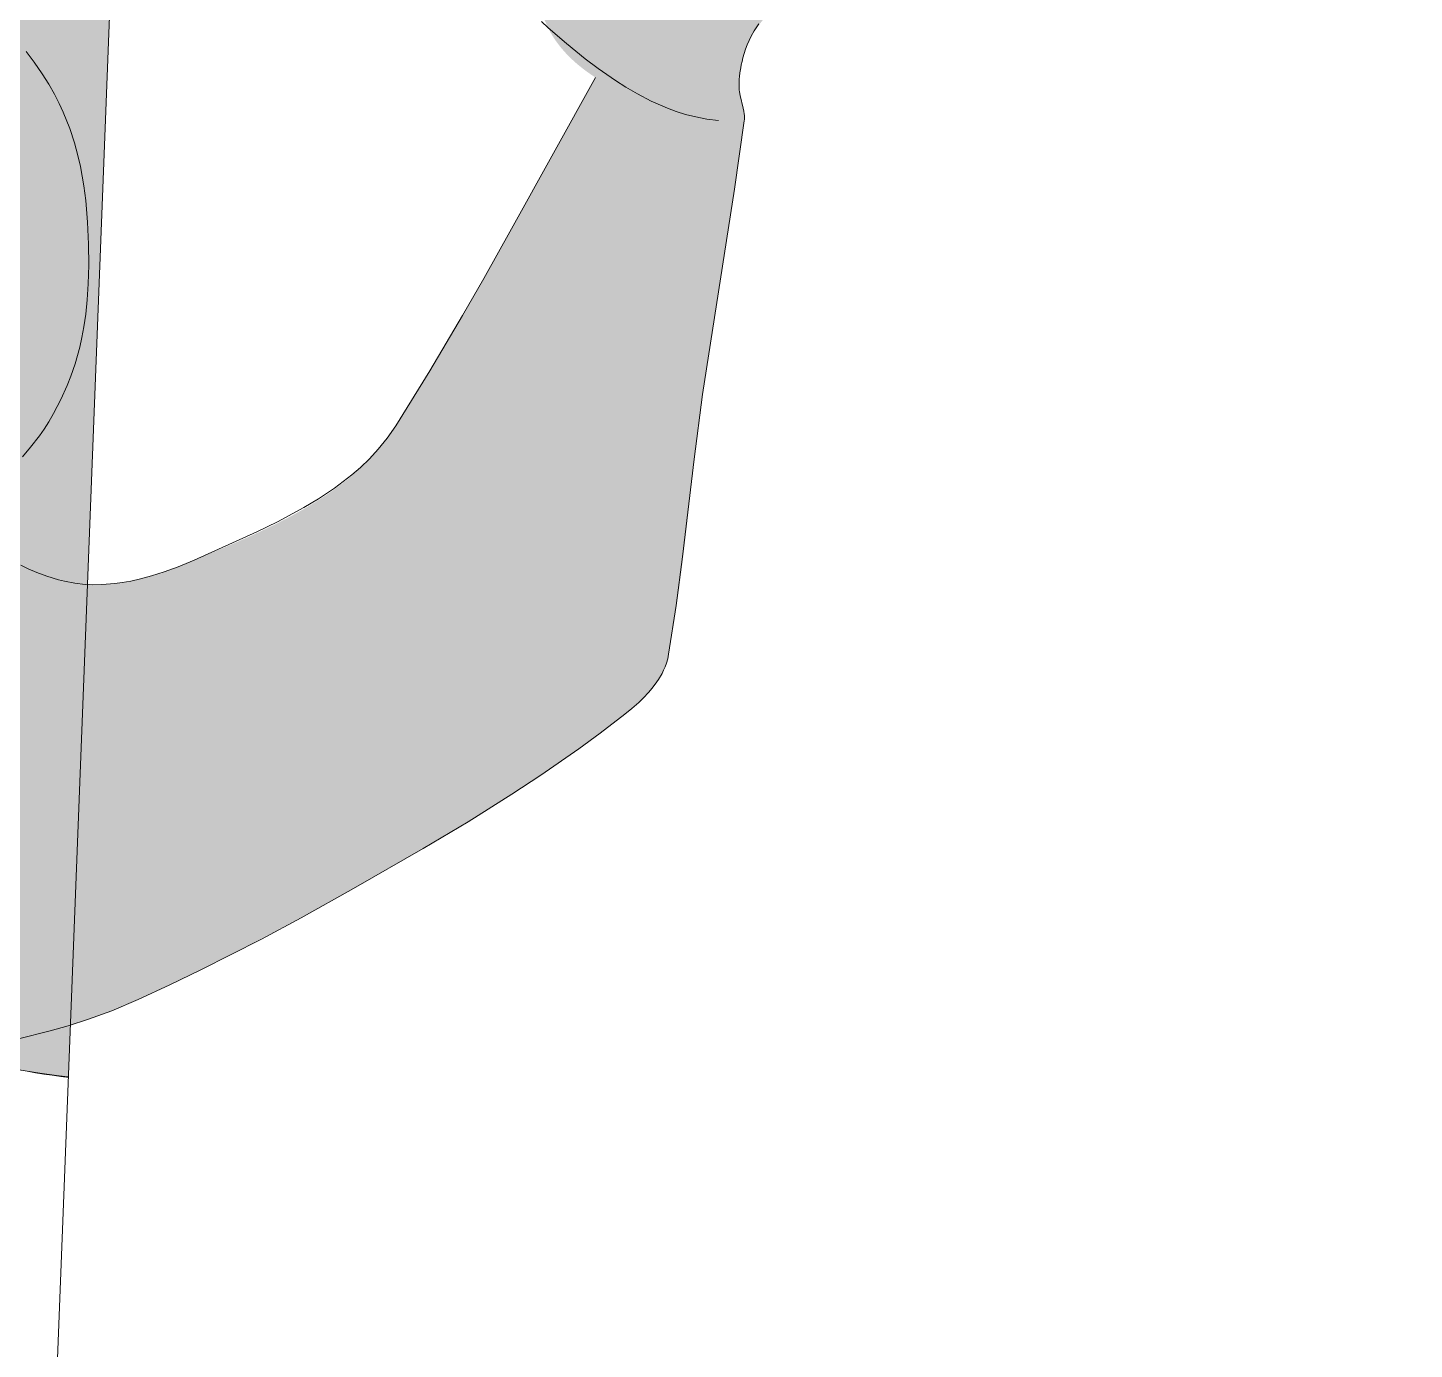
# Model space of a CAD drawing. Header units: millimetres. Extents: x 32078 to 83548, y -4690 to 56252.
# Drawn here: x 79420.5 to 79853.6, y 51344.2 to 51756.9 of the extents above; entities that cross this region are included whole.
import ezdxf

# ---------------------------------------------------------------- set-up
doc = ezdxf.new("R2010")
doc.units = ezdxf.units.MM
doc.header["$MEASUREMENT"] = 0
for name, color, linetype, lineweight in [('FURN-FREE', 1, 'Continuous', 0), ('PRES-FILL', 7, 'Continuous', 0), ('PRES-PEOP', 42, 'Continuous', 0)]:
    doc.layers.add(name, color=color, linetype=linetype, lineweight=lineweight)

# ---------------------------------------------------------------- blocks, each defined once
blk = doc.blocks.new('ANT_11')
at = {"color": 0, "linetype": 'ByBlock', "lineweight": -2}
for p, q in [((200.5110000000168, -183.8860000000132), (249.0680000000102, -236.3980000000156)), ((191.0700000000106, -191.3760000000184), (240.2560000000231, -244.5680000000284)), ((248.731000000018, -244.8740000000107), (248.7310000000107, -244.8850000000093))]:
    blk.add_line(p, q, dxfattribs=at)
at = {"color": 0, "linetype": 'ByBlock', "lineweight": -2, "extrusion": (0, 0, -1)}
for centre, radius, start, end in [((-244.6581340468292, -240.4625302021595), 6.000000000000006, 137.325825, 227.2958666666667), ((-244.6504633875302, -240.4851204502629), 6.000000000000004, 227.1111666666667, 317.2096027777778)]:
    blk.add_arc(centre, radius, start, end, dxfattribs=at)
at = {"color": 0, "linetype": 'ByBlock', "lineweight": -2, "extrusion": (0, 0, -0.9999999999999998)}
for centre, major_axis, ratio, start_param, end_param in [((9.501353141451546, -66.71662820161146), (4.853131661300817, 259.9547020407177), 0.9615384615384605, 0.2429364510200118, 1.570796326794897), ((5.602729983107565, -66.64335468209174), (-249.9564442699204, 4.666472751250908), 0.7200000000000006, 4.7115489922008, 6.283185307179586), ((6.022656809942418, -66.65119433999644), (-253.4356479310827, 4.731426504006882), 0.7101157289572858, 3.141592653589793, 4.71322896856858)]:
    blk.add_ellipse(centre, major_axis=major_axis, ratio=ratio, start_param=start_param, end_param=end_param, dxfattribs=at)
blk = doc.blocks.new('*U64')
at = {"extrusion": (0, 0, -1)}
h = blk.add_hatch(color=7, dxfattribs=at)
edge = h.paths.add_edge_path()
edge.add_arc((189.5230698579689, 3.894953851111495), 436.8134136936625, 181.1704888888889, 216.0554083333334, ccw=False)
edge.add_line((-247.1991972945398, -5.028036447511113), (-248.1122242495767, -5.046691238017956))
edge.add_arc((201.1721346928534, -2.019808004082734), 449.2945550665204, 145.5010833333334, 180.3860027777778, ccw=False)
edge.add_ellipse((-178.4381762329576, 231.5083815634316), major_axis=(-9.330090363337064, -20.94804797271573), ratio=0.923917886615076, start_angle=90.93216388888891, end_angle=180, ccw=False)
edge.add_line((-158.93467380316, 223.2300806680323), (-158.9509580197773, 223.2407149623832))
edge.add_arc((738.9849474954972, -123.8838094883686), 962.6963830246395, 158.8644694444445, 161.6479117317408)
edge.add_line((-174.7483423471422, 179.2264030120532), (-174.8475005683285, 179.2592964940231))
edge.add_line((-174.8475005683285, 179.2592964940231), (-174.7632560480706, 179.1814415873559))
edge.add_arc((738.9849474954972, -123.8838094883686), 962.6963830246395, 161.6507310214406, 167.9826)
edge.add_line((-202.6133815909998, 76.55798393367513), (-202.6133855943626, 76.55796512744928))
edge.add_ellipse((-185.3627297544008, 78.62026789307856), major_axis=(11.42001704835106, 18.85645010637372), ratio=0.710141361513294, start_angle=119.0379527777778, end_angle=229.6584777777778)
edge.add_line((-182.5489720905462, 60.2323849607892), (-182.7609163116576, 60.28017894514051))
edge.add_ellipse((70.28633080802683, 3.22126388597826), major_axis=(-259.9547020407177, -4.853131661300878), ratio=0.96153846153846, start_angle=323.43319051925664, end_angle=345.69466111111115, ccw=False)
edge.add_line((-141.2796922553534, 148.2373896328209), (-141.2795005683147, 148.2372964940441))
edge.add_line((-141.2795005683147, 148.2372964940441), (-141.2796552746731, 148.2374394665312))
edge.add_ellipse((70.28633080802683, 3.22126388597826), major_axis=(-259.9547020407177, -4.853131661300878), ratio=0.96153846153846, start_angle=270, end_angle=323.43317649861206, ccw=False)
edge.add_line((65.61985805675795, 253.1777081558939), (65.619381362485, 253.1770107808297))
edge.add_ellipse((70.28585411373933, 3.220566510932258), major_axis=(-4.666472751250971, 249.9564442699204), ratio=0.720000000000001, start_angle=-90.04779895583567, end_angle=0, ccw=False)
edge.add_line((250.2583243620651, 6.371899793581038), (250.2582958129518, 6.373381804277199))
edge.add_line((250.2582958129351, 6.373381804274686), (250.25835027844, 6.370465271520516))
edge.add_line((250.2583502784466, 6.370465271524292), (250.2583243620631, 6.371899793581223))
edge.add_ellipse((70.29369377164403, 2.800639684097405), major_axis=(-4.731426504006933, 253.4356479310827), ratio=0.7101157289572861, start_angle=180, end_angle=270.04779272652974, ccw=False)
edge.add_line((75.02512027566263, -250.6350082469944), (75.02560038452793, -250.634500917331))
edge.add_ellipse((70.35912763325905, -0.6780566474044463), major_axis=(-259.9547020407177, -4.853131661300878), ratio=0.96153846153846, start_angle=13.919233333333295, end_angle=90, ccw=False)
edge.add_line((-180.8396707460925, -65.51667338454354), (-182.3148174292, -65.89743086454473))
edge.add_ellipse((-185.5519017691986, -84.89032965886508), major_axis=(12.11588146826803, -18.41705503726557), ratio=0.7751110379519799, start_angle=129.7219388888889, end_angle=240.9620472222222)
edge.add_line((-203.9136546580557, -84.16156648722244), (-203.9136485167255, -84.16158838126285))
edge.add_arc((731.623036994366, 178.2582157786601), 971.6445047199426, 195.6689083333333, 204.786883102424)
edge.add_line((-150.507241983214, -229.0981570245458), (-150.5065005683136, -229.1007035059665))
edge.add_line((-150.5065005683136, -229.1007035059665), (-150.5061343833659, -229.1005555235788))
edge.add_line((-150.5061343833659, -229.1005555235788), (-150.5055005683244, -229.0987035059734))
edge.add_line((-150.5055005683244, -229.0987035059734), (-150.5383184758102, -228.9914209544877))
edge.add_ellipse((-169.6711985432921, -238.089789751888), major_axis=(-19.0190367966044, -9.336634261293675), ratio=0.7660621444968636, start_angle=90, end_angle=179.0678361111111, ccw=False)
edge.add_line((-162.5187564786611, -252.6595538665424), (-163.6179454810772, -253.1991566765755))
at = {"color": 0}
blk.add_rational_spline([(163.6179454810626, -253.1991566765719), (244.395638061862, -142.2440036543048), (247.1991972945398, -5.028036447511113), (247.6557107720582, -5.037363842762716), (248.1122242495767, -5.046691238017956), (249.0632559276273, 136.1162228151916), (169.1080861778319, 252.4564290876879), (150.0661567962525, 243.975309043275), (158.9346738031454, 223.2300806680214), (158.9428159114614, 223.2353978152059), (158.9509580197773, 223.2407149623832), (167.384311715854, 201.4254568799588), (174.7483423471422, 179.2264030120677), (174.7979214577354, 179.2428497530418), (174.8475005683285, 179.2592964940231), (174.8053783081996, 179.2203690406895), (174.7632560480706, 179.1814415873559), (191.5264878287999, 128.6399398121866), (202.6133815909852, 76.55798393368241), (202.6133835926739, 76.5579745305622), (202.6133855943626, 76.55796512744928), (207.6479790385492, 47.05271919769075), (182.5489720905753, 60.23238496079648), (182.6549442010873, 60.25628195296304), (182.7609163116576, 60.28017894514051), (171.0129643532273, 108.1699772470056), (141.2796922553534, 148.2373896328099), (141.2795964118268, 148.2373430634252), (141.2795005683147, 148.2372964940441), (141.2795779215085, 148.2373679802877), (141.2796552746731, 148.2374394665312), (65.21804999948654, 250.7350764623698), (-65.61985805678705, 253.1777081559012), (-65.6196197096142, 253.1773594683618), (-65.619381362485, 253.1770107808297), (-245.7382225845795, 256.5396752922825), (-250.2583243620611, 6.37189979357936), (-250.2583100890624, 6.372640798970679), (-250.2582958129642, 6.373381804281962), (-250.2583230456803, 6.37192353789942), (-250.25835027844, 6.370465271520516), (-250.258337321764, 6.371182532588136), (-250.2583243620611, 6.37189979357936), (-255.143941914881, -247.2723441011549), (-75.02512027566263, -250.6350082469871), (-75.02536033009528, -250.6347545821664), (-75.02560038452793, -250.634500917331), (128.3684962365078, -254.4316945140672), (180.8396707460925, -65.51667338452171), (181.5772440876608, -65.70705212454413), (182.3148174292, -65.89743086454473), (209.2685806552181, -53.96520079177208), (203.9136546580412, -84.16156648723336), (203.9136515873979, -84.16157743424264), (203.9136485167255, -84.16158838126285), (182.9888989878091, -158.7591245014337), (150.507241983214, -229.0981570245385), (150.5068712757493, -229.0994302652543), (150.5065005683136, -229.1007035059665), (150.5063174758543, -229.1006295147745), (150.5061343833659, -229.1005555235788), (150.5058174758451, -229.0996295147743), (150.5055005683244, -229.0987035059734), (150.5219095220818, -229.0450622302269), (150.5383184758102, -228.9914209544877), (143.8066565910995, -243.4735979856268), (162.5187564787047, -252.6595538665533), (163.0683509798837, -252.9293552715571), (163.6179454810626, -253.1991566765719)], [1, 0.954018458761833, 1, 1, 1, 0.954018458761833, 1, 0.7128353987122346, 1, 1, 1, 0.9997050096312174, 1, 1, 1, 1, 1, 0.9984737766805626, 1, 1, 1, 0.5691322564512941, 1, 1, 1, 0.9811892478442809, 1, 1, 1, 1, 1, 0.8932412642455915, 1, 1, 1, 0.7068117680607829, 1, 0.9999999999957255, 1, 1, 1, 0.999999999995883, 1, 0.7068118065158087, 1, 1, 1, 0.7875766260787885, 1, 1, 1, 0.5646781698281227, 1, 1, 1, 0.9968360298930732, 1, 1, 1, 1, 1, 1, 1, 1, 1, 0.7128353987122346, 1, 1, 1], degree=2, knots=[0, 0, 0, 0.03448275862068965, 0.03448275862068965, 0.06896551724137931, 0.06896551724137931, 0.1034482758620689, 0.1034482758620689, 0.1379310344827586, 0.1379310344827586, 0.1724137931034482, 0.1724137931034482, 0.2068965517241378, 0.2068965517241378, 0.2241379310344826, 0.2241379310344826, 0.2413793103448275, 0.2413793103448275, 0.2758620689655172, 0.2758620689655172, 0.3103448275862069, 0.3103448275862069, 0.3448275862068964, 0.3448275862068964, 0.3793103448275861, 0.3793103448275861, 0.4137931034482755, 0.4137931034482755, 0.4310344827586206, 0.4310344827586206, 0.4482758620689654, 0.4482758620689654, 0.4827586206896549, 0.4827586206896549, 0.5172413793103448, 0.5172413793103448, 0.5517241379310345, 0.5517241379310345, 0.5862068965517239, 0.5862068965517239, 0.6206896551724138, 0.6206896551724138, 0.6551724137931033, 0.6551724137931033, 0.6896551724137929, 0.6896551724137929, 0.7241379310344825, 0.7241379310344825, 0.7586206896551724, 0.7586206896551724, 0.7931034482758622, 0.7931034482758622, 0.8275862068965517, 0.8275862068965517, 0.8620689655172412, 0.8620689655172412, 0.8965517241379309, 0.8965517241379309, 0.9051724137931034, 0.9051724137931034, 0.9137931034482757, 0.9137931034482757, 0.9224137931034483, 0.9224137931034483, 0.9310344827586206, 0.9310344827586206, 0.9655172413793103, 0.9655172413793103, 1, 1, 1], dxfattribs=at)
at = {"color": 0, "linetype": 'Continuous', "lineweight": 0, "rotation": 270}
blk.add_blockref('ANT_11', (-3.642499431662145, 8.823296494039823), dxfattribs=at)
blk = doc.blocks.new('SERIES 7_11')
at = {"color": 0, "linetype": 'Continuous', "lineweight": 0, "rotation": 89.99999999999997}
blk.add_blockref('*U64', (-5.046691238014319, -248.1122242495767), dxfattribs=at)
blk = doc.blocks.new('ANT_18')
at = {"color": 0, "linetype": 'ByBlock', "lineweight": -2}
for p, q in [((-190.0080000000016, -176.971000000005), (-240.1240000000107, -227.2660000000033)), ((-180.8860000000132, -184.8450000000084), (-231.6219999999885, -235.7579999999944)), ((-240.1019999999844, -235.7509999999966), (-240.1239999999816, -235.760000000002))]:
    blk.add_line(p, q, dxfattribs=at)
for centre, radius, start, end in [((-235.8759852194635, -231.4913881488392), 6.000000000000006, 135.1867472222222, 225.1567888888889), ((-235.8691630908143, -231.514248964515), 6.000000000000012, 224.9720888888888, 315.070525)]:
    blk.add_arc(centre, radius, start, end, dxfattribs=at)
at = {"color": 0, "linetype": 'ByBlock', "lineweight": -2, "extrusion": (0, 0, -0.9999999999999998)}
blk.add_ellipse((5.602729983089375, -66.64335468206264), major_axis=(-249.9564442699204, 4.666472751250885), ratio=0.7200000000000006, start_param=4.7115489922008, end_param=6.283185307179586, dxfattribs=at)
blk = doc.blocks.new('*U125')
at = {"extrusion": (0, 0, -1)}
h = blk.add_hatch(color=7, dxfattribs=at)
edge = h.paths.add_edge_path()
edge.add_arc((189.5230698579544, 3.894953851107857), 436.8134136936626, 181.1704888888889, 216.0554083333334, ccw=False)
edge.add_line((-247.1991972945762, -5.028036447503837), (-248.1122242495912, -5.046691238007043))
edge.add_arc((201.1721346928389, -2.01980800407182), 449.2945550665204, 145.5010833333333, 180.3860027777778, ccw=False)
edge.add_ellipse((-178.4381762329795, 231.5083815634425), major_axis=(-9.330090363337058, -20.94804797271574), ratio=0.9239178866150759, start_angle=90.93216388888891, end_angle=180, ccw=False)
edge.add_line((-158.9346738031745, 223.2300806680141), (-158.9509580198064, 223.2407149623905))
edge.add_arc((738.9849474954899, -123.8838094883686), 962.6963830246397, 158.8644694444445, 161.6479117317408)
edge.add_line((-174.7483423471567, 179.2264030120714), (-174.8475005683431, 179.2592964940413))
edge.add_line((-174.8475005683431, 179.2592964940413), (-174.7632560480924, 179.1814415873814))
edge.add_arc((738.9849474954899, -123.8838094883686), 962.6963830246397, 161.6507310214406, 167.9826)
edge.add_line((-202.6133815909998, 76.5579839336715), (-202.6133855943626, 76.55796512746019))
edge.add_ellipse((-185.3627297544008, 78.62026789307129), major_axis=(11.42001704835105, 18.85645010637373), ratio=0.7101413615132937, start_angle=119.0379527777778, end_angle=229.6584777777778)
edge.add_line((-182.548972090568, 60.23238496079284), (-182.7609163116649, 60.28017894514778))
edge.add_ellipse((70.28633080801956, 3.22126388597826), major_axis=(-259.9547020407177, -4.853131661300894), ratio=0.9615384615384602, start_angle=323.43319051925664, end_angle=345.69466111111115, ccw=False)
edge.add_line((-141.2796922553825, 148.2373896328063), (-141.279500568322, 148.2372964940296))
edge.add_line((-141.279500568322, 148.2372964940296), (-141.279655274695, 148.2374394665385))
edge.add_ellipse((70.28633080801956, 3.22126388597826), major_axis=(-259.9547020407177, -4.853131661300894), ratio=0.9615384615384602, start_angle=270, end_angle=323.43317649861206, ccw=False)
edge.add_line((65.61985805675795, 253.1777081558976), (65.61938136247045, 253.1770107808406))
edge.add_ellipse((70.28585411372478, 3.220566510935896), major_axis=(-4.666472751250932, 249.9564442699204), ratio=0.7200000000000006, start_angle=-90.04779895583567, end_angle=0, ccw=False)
edge.add_line((250.2583243620433, 6.371899793606479), (250.25829581293, 6.37338180430264))
edge.add_line((250.2582958129351, 6.37338180426741), (250.25835027844, 6.370465271509602))
edge.add_line((250.2583502784321, 6.370465271527912), (250.2583243620485, 6.371899793584842))
edge.add_ellipse((70.2936937716222, 2.800639684122871), major_axis=(-4.731426504006889, 253.4356479310827), ratio=0.7101157289572858, start_angle=180, end_angle=270.04779272652974, ccw=False)
edge.add_line((75.02512027563353, -250.6350082469871), (75.02560038452066, -250.6345009173237))
edge.add_ellipse((70.35912763326633, -0.6780566474044463), major_axis=(-259.9547020407177, -4.853131661300894), ratio=0.9615384615384602, start_angle=13.919233333333295, end_angle=90, ccw=False)
edge.add_line((-180.8396707460925, -65.51667338452535), (-182.3148174292292, -65.89743086454109))
edge.add_ellipse((-185.5519017692277, -84.89032965883962), major_axis=(12.11588146826803, -18.41705503726559), ratio=0.7751110379519796, start_angle=129.7219388888889, end_angle=240.9620472222222)
edge.add_line((-203.9136546580703, -84.16156648720789), (-203.9136485167473, -84.16158838126285))
edge.add_arc((731.6230369943587, 178.2582157786528), 971.6445047199426, 195.6689083333333, 204.786883102424)
edge.add_line((-150.5072419832213, -229.0981570245349), (-150.5065005683355, -229.1007035059738))
edge.add_line((-150.5065005683355, -229.1007035059738), (-150.5061343833804, -229.1005555235752))
edge.add_line((-150.5061343833804, -229.1005555235752), (-150.5055005683389, -229.0987035059661))
edge.add_line((-150.5055005683389, -229.0987035059661), (-150.5383184758321, -228.991420954495))
edge.add_ellipse((-169.6711985432921, -238.0897897518735), major_axis=(-19.01903679660441, -9.33663426129368), ratio=0.7660621444968634, start_angle=90, end_angle=179.0678361111111, ccw=False)
edge.add_line((-162.5187564786902, -252.6595538665424), (-163.6179454810845, -253.1991566765646))
at = {"color": 0}
blk.add_rational_spline([(163.6179454810845, -253.1991566765792), (244.3956380618692, -142.2440036543267), (247.1991972945762, -5.028036447503837), (247.6557107720801, -5.03736384275544), (248.1122242495912, -5.046691238007043), (249.0632559276273, 136.1162228151952), (169.1080861778391, 252.4564290877024), (150.0661567962743, 243.9753090432787), (158.9346738031745, 223.2300806680287), (158.9428159114905, 223.2353978152096), (158.9509580198064, 223.2407149623905), (167.3843117158904, 201.4254568799079), (174.7483423471567, 179.2264030120568), (174.7979214577499, 179.2428497530491), (174.8475005683431, 179.2592964940413), (174.8053783082141, 179.2203690407187), (174.7632560480924, 179.1814415873814), (191.5264878288363, 128.6399398121866), (202.6133815909998, 76.5579839336715), (202.6133835926885, 76.55797453057312), (202.6133855943626, 76.55796512746019), (207.6479790385347, 47.05271919770166), (182.5489720905607, 60.23238496077829), (182.6549442011165, 60.25628195297031), (182.7609163116649, 60.28017894514778), (171.0129643532418, 108.1699772469583), (141.279692255368, 148.2373896327917), (141.2795964118559, 148.2373430634325), (141.279500568322, 148.2372964940296), (141.2795779215085, 148.237367980284), (141.279655274695, 148.2374394665385), (65.21804999950837, 250.7350764623552), (-65.61985805676522, 253.177708155883), (-65.6196197096142, 253.1773594683764), (-65.61938136247045, 253.1770107808406), (-245.7382225845577, 256.5396752922825), (-250.2583243620538, 6.37189979357936), (-250.2583100890479, 6.372640798945213), (-250.2582958129351, 6.373381804281962), (-250.2583230456949, 6.37192353788123), (-250.25835027844, 6.370465271509602), (-250.2583373217276, 6.371182532544481), (-250.2583243620538, 6.37189979357936), (-255.1439419148373, -247.272344101133), (-75.02512027563353, -250.6350082469726), (-75.02536033008073, -250.6347545821627), (-75.02560038452066, -250.6345009173237), (128.368496236486, -254.4316945140599), (180.8396707460925, -65.51667338452535), (181.5772440876608, -65.70705212453322), (182.3148174292292, -65.89743086454109), (209.2685806552327, -53.96520079179027), (203.9136546580703, -84.16156648720789), (203.9136515874052, -84.16157743423537), (203.9136485167473, -84.16158838126285), (182.9888989878018, -158.7591245014337), (150.5072419832286, -229.0981570245494), (150.5068712757784, -229.0994302652543), (150.5065005683355, -229.1007035059738), (150.5063174758543, -229.1006295147672), (150.5061343833804, -229.1005555235752), (150.5058174758669, -229.0996295147779), (150.5055005683389, -229.0987035059661), (150.5219095220891, -229.0450622302305), (150.5383184758321, -228.991420954495), (143.8066565911067, -243.4735979856196), (162.5187564787047, -252.659553866557), (163.068350979891, -252.9293552715681), (163.6179454810845, -253.1991566765792)], [1, 0.954018458761833, 1, 1, 1, 0.954018458761833, 1, 0.7128353987122346, 1, 1, 1, 0.9997050096312174, 1, 1, 1, 1, 1, 0.9984737766805626, 1, 1, 1, 0.5691322564512941, 1, 1, 1, 0.9811892478442809, 1, 1, 1, 1, 1, 0.8932412642455915, 1, 1, 1, 0.7068117680607829, 1, 0.9999999999957255, 1, 1, 1, 0.999999999995883, 1, 0.7068118065158087, 1, 1, 1, 0.7875766260787885, 1, 1, 1, 0.5646781698281227, 1, 1, 1, 0.9968360298930732, 1, 1, 1, 1, 1, 1, 1, 1, 1, 0.7128353987122346, 1, 1, 1], degree=2, knots=[0, 0, 0, 0.03448275862068965, 0.03448275862068965, 0.06896551724137931, 0.06896551724137931, 0.1034482758620689, 0.1034482758620689, 0.1379310344827586, 0.1379310344827586, 0.1724137931034482, 0.1724137931034482, 0.2068965517241378, 0.2068965517241378, 0.2241379310344826, 0.2241379310344826, 0.2413793103448275, 0.2413793103448275, 0.2758620689655172, 0.2758620689655172, 0.3103448275862069, 0.3103448275862069, 0.3448275862068964, 0.3448275862068964, 0.3793103448275861, 0.3793103448275861, 0.4137931034482755, 0.4137931034482755, 0.4310344827586206, 0.4310344827586206, 0.4482758620689654, 0.4482758620689654, 0.4827586206896549, 0.4827586206896549, 0.5172413793103448, 0.5172413793103448, 0.5517241379310345, 0.5517241379310345, 0.5862068965517239, 0.5862068965517239, 0.6206896551724138, 0.6206896551724138, 0.6551724137931033, 0.6551724137931033, 0.6896551724137929, 0.6896551724137929, 0.7241379310344825, 0.7241379310344825, 0.7586206896551724, 0.7586206896551724, 0.7931034482758622, 0.7931034482758622, 0.8275862068965517, 0.8275862068965517, 0.8620689655172412, 0.8620689655172412, 0.8965517241379309, 0.8965517241379309, 0.9051724137931034, 0.9051724137931034, 0.9137931034482757, 0.9137931034482757, 0.9224137931034483, 0.9224137931034483, 0.9310344827586206, 0.9310344827586206, 0.9655172413793103, 0.9655172413793103, 1, 1, 1], dxfattribs=at)
at = {"color": 0, "linetype": 'Continuous', "lineweight": 0, "rotation": 270}
blk.add_blockref('ANT_18', (-3.642499431662145, 8.823296494039823), dxfattribs=at)
blk = doc.blocks.new('SERIES 7_18')
at = {"color": 0, "linetype": 'Continuous', "lineweight": 0, "rotation": 89.99999999999997}
blk.add_blockref('*U125', (-5.046691238007043, -248.1122242495912), dxfattribs=at)
blk = doc.blocks.new('*U134')
at = {"color": 7, "linetype": 'ByBlock', "lineweight": -2}
blk.add_wipeout([(-341.4464195396576, 913.8688648293748), (410.9570127338446, 884.7916420746908), (341.44637451484584, -913.8685400458489), (-410.9570577586564, -884.7913172911649)], dxfattribs=at).dxf.layer = 'PRES-FILL'
at = {"layer": 'FURN-FREE', "linetype": 'ByBlock', "lineweight": -2, "flags": 128}
blk.add_lwpolyline([(-410.957057758671, -884.7913172911649), (-341.4464195396577, 913.8688648293755), (410.9570127338666, 884.7916420746915), (341.446374514846, -913.8685400458489), (-410.957057758671, -884.7913172911649)], close=True, dxfattribs=at)
blk = doc.blocks.new('*U130')
at = {"layer": 'PRES-FILL', "color": 7, "linetype": 'ByBlock', "lineweight": -2, "rotation": 90}
blk.add_blockref('*U134', (-43.61566231772304, -1128.605283219062), dxfattribs=at)
blk = doc.blocks.new('*U135')
at = {"layer": 'PRES-FILL', "linetype": 'ByBlock', "lineweight": -2}
h = blk.add_hatch(color=0, dxfattribs=at)
edge = h.paths.add_edge_path(flags=16)
edge.add_spline(control_points=[(-87.07831214771431, -291.0744552105898), (-88.89239608471689, -288.4548494401097), (-89.38684500839736, -283.2889002702868), (-89.4902516684233, -277.4036297993007)], knot_values=[0, 0, 0, 0, 1, 1, 1, 1], degree=3, periodic=0)
edge.add_spline(control_points=[(-89.4902516684233, -277.4036297993007), (-94.07544578357192, -264.2978469137888), (-102.2647964179487, -248.1244687475701), (-94.97166972408013, -247.5728208029614), (-87.9513761526614, -247.0418098000519), (-89.72454525638022, -264.0690811901877), (-89.4902516684233, -277.4036297993007)], knot_values=[0, 0, 0, 0, 0.5095306753181346, 0.5095306753181346, 0.5095306753181346, 1, 1, 1, 1], degree=3, periodic=0)
edge.add_spline(control_points=[(-89.4902516684233, -277.4036297993007), (-87.52906642857124, -283.0092524418287), (-86.22724547806138, -288.0536722698598), (-87.07831214771431, -291.0744552105898)], knot_values=[0, 0, 0, 0, 1, 1, 1, 1], degree=3, periodic=0)
edge.add_spline(control_points=[(-87.07831214771431, -291.0744552105898), (-85.95999222937098, -292.6893514408584), (-84.34017201395181, -293.3365619410179), (-82.00130538470694, -292.5880610099848), (-63.59383381527732, -286.6971694839594), (-44.85866232332774, -280.6748171649233), (-26.44999149462092, -274.1039725800219), (-3.97733023649198, -266.0825154139602), (18.35495155211538, -258.1142490278435), (40.76494914462091, -249.8098054022121), (62.09082103249966, -241.9071048271726), (84.0254556608561, -234.3002088238427), (102.036338375372, -220.2868875461718), (117.4488240068895, -208.2952424799441), (129.9151441368449, -193.2241611071513), (142.6432244093739, -178.5923170648457), (163.0005941387935, -155.1900558744092), (182.8546414145967, -131.3060623629426), (203.2343677893514, -107.9247166534187), (213.1979345754517, -96.49367016923497), (224.2374659782072, -86.03110257819935), (234.3364193446469, -74.70105654421786), (246.7178919629514, -60.81024532424635), (254.7748833751684, -44.37492258180282), (259.7027346673713, -25.00474835188652), (268.8092894337751, 10.79088386117655), (269.3557246566634, 46.90065336131374), (252.6851600430091, 77.86553913385433), (241.2536237630411, 99.09914599222247), (227.3397290832945, 117.7993371364137), (211.966218272064, 135.6688070436066), (198.2174307192763, 151.6497725143417), (184.4468728898064, 167.5986870604829), (170.5998475073429, 183.4938566907222), (153.8705150601454, 202.6976618187909), (137.0851828110317, 221.9010084819602), (119.8497930294252, 240.5959913312254), (106.8232585273072, 254.7256885524839), (88.38601897297485, 262.3861756958795), (71.07116077227693, 271.4910562303266), (49.31172820176289, 282.9330808633968), (28.25311481850804, 292.6512301065668), (3.265834411547985, 297.327335357113), (-21.50146026012953, 301.9622726039088), (-44.73838342509407, 298.5593976669043), (-68.35236469293886, 290.7234910957341), (-91.13489496562397, 283.1634876956814), (-111.8712580557476, 273.757788462317), (-130.4584782136808, 259.7759117501701), (-157.4580053186364, 239.4660399101849), (-182.7918153615465, 217.5136692575034), (-207.6003872519068, 194.9019255928724), (-226.2076064091088, 177.9423975816317), (-243.9963418850675, 159.9594654293323), (-260.3465887236089, 140.7443127179722), (-265.3696622714924, 134.841091423732), (-270.0630620164739, 127.4894450132706), (-269.8281436665711, 119.5425549638749), (-269.0001458406623, 91.53279035793093), (-265.0361819725658, 65.12352676317096), (-263.1618364924216, 37.95410509096109), (-261.1843437510834, 9.289520726670162), (-260.2340487209731, -19.56111516160308), (-257.9202655615227, -48.25189084419981), (-257.6397211215808, -51.73062547019799), (-254.9934591089841, -54.59069810863002), (-254.183716304964, -58.03427320504852), (-253.3515663618164, -61.5731386399857), (-253.2291796873178, -65.17489315886633), (-253.4760670081887, -68.77246832681703), (-254.4084206014377, -82.3584723509266), (-267.5626279749704, -92.20125338995422), (-268.1809031531884, -106.6588880038762), (-268.9817591903702, -125.38596030396), (-262.4752963332285, -142.6908594273555), (-255.5529541847936, -157.7631315542094), (-248.2408484707412, -173.6840503381973), (-230.6169023986731, -188.9544215020287), (-215.094516461395, -195.9084356162057), (-194.6235048089729, -205.0794293369981), (-227.5421476998308, -119.8030906882777), (-210.4050449188508, -122.7259414140426), (-200.6489644701069, -124.3899080240517), (-194.8665631468466, -152.8433226549823), (-181.9270150395605, -153.2528445356438), (-179.8478432335978, -153.318647942433), (-175.6591534205072, -153.3011556875863), (-175.5916423200542, -151.0476115536439), (-174.6981617056008, -121.2229162775184), (-175.9042505497346, -84.15658467018511), (-191.9475750214187, -63.78702212477219), (-196.1806730426179, -58.41242815861187), (-202.363111061044, -54.4716279420245), (-209.6942834992806, -51.72211669215176)], knot_values=[0, 0, 0, 0, 0.004098381531734696, 0.004098381531734696, 0.004098381531734696, 0.03635368013720219, 0.03635368013720219, 0.03635368013720219, 0.07572982011414187, 0.07572982011414187, 0.07572982011414187, 0.1132010653974124, 0.1132010653974124, 0.1132010653974124, 0.14526640270913, 0.14526640270913, 0.14526640270913, 0.1965519000639748, 0.1965519000639748, 0.1965519000639748, 0.2216251747810174, 0.2216251747810174, 0.2216251747810174, 0.25236539637566, 0.25236539637566, 0.25236539637566, 0.3091726121130702, 0.3091726121130702, 0.3091726121130702, 0.3481271264153437, 0.3481271264153437, 0.3481271264153437, 0.3829647993414165, 0.3829647993414165, 0.3829647993414165, 0.4250540564899624, 0.4250540564899624, 0.4250540564899624, 0.4568651827461615, 0.4568651827461615, 0.4568651827461615, 0.4968419500255261, 0.4968419500255261, 0.4968419500255261, 0.5364667654958765, 0.5364667654958765, 0.5364667654958765, 0.5746963866582342, 0.5746963866582342, 0.5746963866582342, 0.630228181300859, 0.630228181300859, 0.630228181300859, 0.6718787961638446, 0.6718787961638446, 0.6718787961638446, 0.6846745725113127, 0.6846745725113127, 0.6846745725113127, 0.7297748169105458, 0.7297748169105458, 0.7297748169105458, 0.7773569765908894, 0.7773569765908894, 0.7773569765908894, 0.78312627708974, 0.78312627708974, 0.78312627708974, 0.7890552252170661, 0.7890552252170661, 0.7890552252170661, 0.8114455046014806, 0.8114455046014806, 0.8114455046014806, 0.8404477855449914, 0.8404477855449914, 0.8404477855449914, 0.8710830444871903, 0.8710830444871903, 0.8710830444871903, 0.9114849997865957, 0.9114849997865957, 0.9114849997865957, 0.9344856628054873, 0.9344856628054873, 0.9344856628054873, 0.9381814897131244, 0.9381814897131244, 0.9381814897131244, 0.9870941822375215, 0.9870941822375215, 0.9870941822375215, 1, 1, 1, 1], degree=3, periodic=0)
edge.add_line((-209.6942834992806, -51.72211669215176), (-193.9554313921253, -0.02416496869409457))
edge.add_spline(control_points=[(-193.9554313921253, -0.02416496869409457), (-187.0334699935629, 22.71264097993844), (-179.5682325628004, 45.27655141681316), (-171.546161338425, 67.66414764717047), (-163.0286974003247, 91.43426115246257), (-139.597424702326, 107.5570674201881), (-118.7270846086467, 121.8980210750015), (-107.4085535302875, 129.6754951798212), (-96.13803730571817, 136.5337036815472), (-80.50538087009045, 136.889317852736), (-68.37265735138499, 137.1653149897029), (-58.48686090827687, 133.788806689874), (-50.14550819518627, 127.2132180820481)], knot_values=[0, 0, 0, 0, 0.3242048070790112, 0.3242048070790112, 0.3242048070790112, 0.6684304659642469, 0.6684304659642469, 0.6684304659642469, 0.8551130404015013, 0.8551130404015013, 0.8551130404015013, 1, 1, 1, 1], degree=3, periodic=0)
edge.add_line((-50.14550819518627, 127.2132180820481), (-43.44551937066717, 121.931536357064))
edge.add_spline(control_points=[(-43.44551937066717, 121.931536357064), (-52.97537610729341, 111.9743174005416), (-61.70828375140263, 101.2227619635087), (-66.21967390885402, 86.38209284508775), (-72.00109886939754, 67.36351722244581), (-70.56204819519189, 51.92159684376384), (-65.78859446718707, 32.36011425747711), (-60.91834914840001, 12.4019823846611), (-52.41068678941519, -3.899051625005086), (-40.46282677569252, -16.59624482724757), (-29.76929379778448, -27.9604434435314), (-15.70692158867314, -35.86571801298123), (4.085994196764659, -37.78828460554359), (21.39602580967767, -39.46967853732349), (32.80868237356481, -32.61645050879451), (46.03115763617097, -27.68787525540392), (56.11757800570922, -23.92824017643579), (63.9562968332466, -4.318340353158419), (73.36998533710721, -9.364488506849739), (78.1778326130734, -11.94170461560134), (80.01234252595168, -18.39455939165782), (82.95708621910308, -23.17112827469828), (90.37560748163378, -35.20446003900724), (104.8919222977129, -43.48754374752752), (103.9488796295191, -59.94721314539493), (102.6316696437716, -82.93752061140549), (81.87161202233983, -92.77921701141167), (71.79374211271352, -109.5896862432273), (62.75094410454039, -124.6735957450437), (56.88481326241163, -143.0784906290646), (45.74386686026992, -155.8284881344443), (27.61782189119549, -176.5724195560615), (-8.65840409618977, -176.646729401371), (-33.86351756977092, -189.2710082729172), (-57.29500610371178, -201.0069461388048), (-80.00715993152699, -218.5647198101942), (-102.9092625649646, -230.2106602262211), (-126.4267073183, -242.1695080541685), (-170.3451343521592, -203.4649171256606), (-183.9370973616169, -215.0859390001569), (-185.4372476237768, -216.3685557200224), (-186.1864357418672, -221.3471233283926), (-185.6590915353736, -224.0190201072546), (-183.9894642690779, -232.4785265553364), (-161.5987339165295, -243.6861511579482), (-165.304747505128, -244.3993410344701), (-170.2820739892195, -245.3571839500801), (-189.8162513641873, -233.9521160573786), (-202.0941385273327, -232.4393783164996), (-206.979071861424, -231.8375139307464), (-219.1576623974688, -228.4554485970875), (-217.4211306994985, -233.8441241850087), (-214.2524660100171, -243.676888008602), (-208.3265807279677, -250.7895085956989), (-201.6973211800359, -257.1143157226034), (-184.8370183137158, -273.2002998294338), (-168.6169997198158, -289.9416467815608), (-141.3669247969956, -295.3527005507203), (-121.8067194644682, -299.236775111669), (-104.2733657353092, -296.6543974041851), (-90.11643816900323, -293.8974959615152), (-88.45242821298598, -293.5734488526068), (-87.50048847752623, -292.5729312999756), (-87.07831214771431, -291.0744552105898)], knot_values=[0, 0, 0, 0, 0.0445675321191511, 0.0445675321191511, 0.0445675321191511, 0.1016815997639398, 0.1016815997639398, 0.1016815997639398, 0.1599537725823565, 0.1599537725823565, 0.1599537725823565, 0.2121083342373425, 0.2121083342373425, 0.2121083342373425, 0.2577204674264914, 0.2577204674264914, 0.2577204674264914, 0.2925144935189276, 0.2925144935189276, 0.2925144935189276, 0.3102848248294786, 0.3102848248294786, 0.3102848248294786, 0.3550525854241348, 0.3550525854241348, 0.3550525854241348, 0.4175826737119677, 0.4175826737119677, 0.4175826737119677, 0.4736904586800346, 0.4736904586800346, 0.4736904586800346, 0.5649764407445235, 0.5649764407445235, 0.5649764407445235, 0.6498388415546573, 0.6498388415546573, 0.6498388415546573, 0.7369813565731338, 0.7369813565731338, 0.7369813565731338, 0.746599309966639, 0.746599309966639, 0.746599309966639, 0.7770507628045908, 0.7770507628045908, 0.7770507628045908, 0.817948298408715, 0.817948298408715, 0.817948298408715, 0.8342199689575515, 0.8342199689575515, 0.8342199689575515, 0.8639110295738617, 0.8639110295738617, 0.8639110295738617, 0.9394247835290591, 0.9394247835290591, 0.9394247835290591, 0.9936288375354178, 0.9936288375354178, 0.9936288375354178, 1, 1, 1, 1], degree=3, periodic=0)
at = {"layer": 'PRES-PEOP', "color": 0, "linetype": 'ByBlock', "lineweight": -2, "flags": 128}
for points in [[(-250.09097208608, -46.66407326140325), (-246.3467857795331, -46.33041381310613), (-242.8403630594548, -46.25942309087259), (-239.5580784155027, -46.39276016745134), (-236.4867110998166, -46.68303245973948), (-233.6135262730531, -47.09183551941533), (-228.2462133726222, -48.18729593171156), (-223.5756263023504, -49.46404084494861), (-219.5124107339652, -50.79649076667556), (-215.9776624783553, -52.10823862570396), (-209.8444687015144, -54.68324101691542), (-205.2941233354359, -56.80594870590721), (-198.5593931245239, -60.21422440906463), (-191.9475750214187, -63.78702212477219), (-189.5040250643069, -65.26958919978642)], [(-256.0261090453132, -78.86778199556284), (-255.0943708284613, -76.42123415876995), (-254.5074026654474, -74.55605129760806), (-253.8413690645975, -71.70235951282666), (-253.6180729796906, -70.24757857690565), (-253.4760670081887, -68.77246832681703), (-253.401715952321, -67.39614648274437), (-253.3680674021598, -66.1979308037844), (-253.3648999504949, -65.15476806470542), (-253.383737703407, -64.24646331265103), (-253.469017769472, -62.66802516546159), (-253.5799694043671, -61.49439863310545), (-253.6914636109723, -60.62044136803888), (-253.9069245882856, -59.32035560751683), (-254.183716304964, -58.03427320504852), (-254.3560946846701, -57.40973956520611), (-254.5513453429448, -56.83147347840713), (-254.9872155858757, -55.7622257292096), (-256.7871434954868, -52.0788117977354), (-257.189006566623, -51.14759455091553), (-257.4495626864809, -50.44039383860945), (-257.6156248713814, -49.90367762041569), (-257.8079772539058, -49.08639623511408), (-257.8749714093283, -48.67147763272806), (-257.9202655615227, -48.25189084419981), (-259.4302303090954, -26.74654877680587), (-261.2401780653308, 5.615306782710832), (-263.1618364924216, 37.95410509096109), (-264.8190148821304, 58.32727432956744), (-267.6661492736894, 88.87871694250498), (-268.9114532004605, 104.1879824636853), (-269.8281436665711, 119.5425549638749), (-269.8357602762117, 120.9921568713908), (-269.7405813231308, 122.3410177144106), (-269.5666387172678, 123.5957932588935), (-269.333411941363, 124.7628326461418), (-269.0566436122463, 125.8481574019243), (-268.3974735297816, 127.8583617603581), (-267.6845879359462, 129.5884579533595), (-266.96829626619, 131.0782702718134), (-266.2785418315616, 132.3621600669285), (-264.9498438000883, 134.5614271993109), (-263.869042157472, 136.168289146779), (-262.1468437113799, 138.5044007512042), (-260.3465887236089, 140.7443127179722), (-254.0923976094637, 148.0806240575475), (-248.5495111240889, 154.3130999019631), (-238.6799524787202, 164.8678591793432), (-231.1264048861631, 172.5486501279229), (-219.5332877090113, 183.8087108317995), (-207.6003872519068, 194.9019255928724), (-188.925477316152, 211.7662277308118), (-174.8567364214396, 224.0965712023171), (-164.15172762367, 233.1859523216262), (-147.670368558247, 246.5961099470878), (-139.1713432812248, 253.2121094719332), (-130.4584782136808, 259.7759117501701), (-123.1558586518368, 264.8823923299351), (-116.6177344743774, 268.994667826657), (-110.7966338359402, 272.3421231302054), (-105.6353495510411, 275.0936735433934), (-96.47341448858788, 279.54715600895)], [(-34.1007374151086, -22.30960153980413), (-37.30221389734652, -19.56995916912274), (-40.46282677569252, -16.59624482724757), (-43.17269129352644, -13.80476926677511), (-45.53329958053655, -11.1460294159042), (-47.59590608505823, -8.618409621805768), (-49.40365329654014, -6.219299887568923), (-52.48486906578182, -1.64841155357135), (-54.87581499690714, 2.423478297278052), (-56.75507695366105, 6.037358734596637), (-58.25042188572115, 9.235568325908389), (-60.56793055697926, 14.90591363774729), (-62.08681374142179, 19.21349304291653), (-64.0740247672802, 25.74992769100936), (-65.78859446718707, 32.36011425747711), (-67.23675181431463, 38.78883051764569), (-68.30443929725152, 44.48203790234402), (-69.0439321481681, 49.51831439210218), (-69.51373883067572, 53.96869030874223), (-69.77025027605123, 57.89734147963463), (-69.8637190531881, 61.36216106840584), (-69.83675814313756, 64.4152641814726), (-69.5238920457341, 69.80754927491944), (-69.04863140957605, 73.8941406183294), (-68.54636160829978, 76.98356877081096), (-67.54289065831108, 81.6580313165905), (-66.21967390885402, 86.38209284508775), (-65.27113703470968, 89.22468526419834), (-64.31621242173424, 91.77815675112652), (-63.36317135121499, 94.08203914557816), (-61.42519994947361, 98.19262782114674), (-59.56757237753482, 101.596888747692)], [(-209.6942834992806, -51.72211669215176), (-201.8248574456957, -25.8731408304302), (-193.9554313921253, -0.02416496869409457), (-188.7182215986541, 16.97381746413885), (-184.6866622965172, 29.6674493158207), (-178.3575700712827, 48.6641906700097), (-171.546161338425, 67.66414764717047), (-169.7105864019686, 72.0467017738847), (-167.7147347132122, 75.97204084770055), (-165.6190909118595, 79.50203933473676), (-163.4712263210822, 82.68871817813488), (-161.3082438864658, 85.57592953075073), (-156.9004621225613, 90.75201391796872), (-152.7126567530358, 95.05667899052787), (-148.8333869411144, 98.67633181904966), (-141.6594841578481, 104.7438232579298), (-136.042361180138, 109.1264985561575), (-118.7270846086467, 121.8980210750015), (-114.3480865079036, 124.9833061913087), (-110.3732623766409, 127.5093563292612), (-106.8020752002049, 129.5503361262672), (-103.6169193612877, 131.1821629886108), (-100.7910596094735, 132.4757362489181), (-98.29362644205685, 133.4938580437447), (-96.09268809828791, 134.2902852277039), (-92.21420616311661, 135.4533646941854), (-89.29023552397848, 136.1168057534524), (-87.09285366296535, 136.4878159202635), (-83.79583983011253, 136.8273041297507), (-80.50538087009045, 136.889317852736), (-78.56570014280442, 136.8101149687864), (-74.85891438402177, 136.4926603311324), (-71.57200969425321, 136.0267829012737), (-68.68897011700028, 135.4689662500459), (-66.17855925772164, 134.8617755486484)]]:
    blk.add_lwpolyline(points, dxfattribs=at)

msp = doc.modelspace()

# ---------------------------------------------------------------- block references
at = {"layer": 'FURN-FREE', "linetype": 'Continuous', "lineweight": 0, "extrusion": (0, 0, -1), "xscale": 1.000000317032586, "yscale": 1.000000317032586, "zscale": 1.000000317032586}
for name, p, rotation in [('SERIES 7_11', (-79162.39681338269, 51593.5473735573), 255.369435556273), ('SERIES 7_18', (-79901.58795596853, 50972.33440813603), 182.2132441080021)]:
    msp.add_blockref(name, p, dxfattribs=dict(at, rotation=rotation))

# ---------------------------------------------------------------- next in the draw order: block references
at = {"layer": 'PRES-FILL', "color": 7}
msp.add_blockref('*U130', (80385.97347375909, 52776.47190316023), dxfattribs=at)

# ---------------------------------------------------------------- next in the draw order: block references
at = {"layer": 'PRES-FILL', "xscale": 1.000009635247656, "yscale": 1.000009635247656, "zscale": 1.000009635247656, "rotation": 167.8763190385698}
msp.add_blockref('*U135', (79381.98320740063, 51734.77487260047), dxfattribs=at)

doc.saveas('drawing.dxf')
